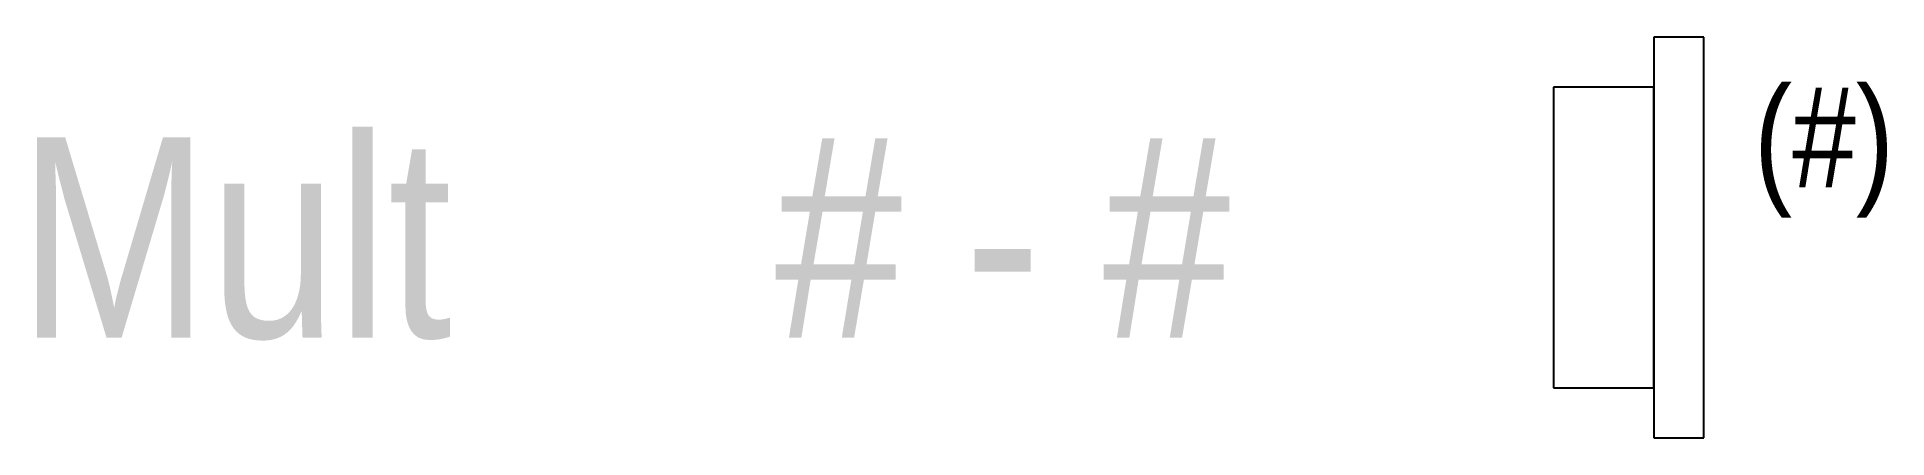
# Model space of a CAD drawing. Header units: inches. Extents: x -8.32 to 0.91, y -1 to 1.
import ezdxf
from ezdxf.enums import TextEntityAlignment as Align

# ---------------------------------------------------------------- set-up
doc = ezdxf.new("R2010")
doc.units = ezdxf.units.IN
doc.header["$MEASUREMENT"] = 0
doc.layers.add('Text', color=178, linetype='Continuous', lineweight=25, true_color=0x000000)
doc.styles.add('textstyle0', font='')
doc.styles.add('textstyle1', font='')
doc.styles.add('textstyle2', font='')
doc.styles.add('textstyle3', font='')
doc.styles.add('textstyle4', font='')
doc.styles.get('textstyle0').set_extended_font_data('Ubuntu Condensed')
doc.styles.get('textstyle1').set_extended_font_data('Ubuntu Condensed')
doc.styles.get('textstyle2').set_extended_font_data('Ubuntu Condensed')
doc.styles.get('textstyle3').set_extended_font_data('Ubuntu Condensed')
doc.styles.get('textstyle4').set_extended_font_data('Ubuntu Condensed')

msp = doc.modelspace()

# ---------------------------------------------------------------- linework, layer by layer
at = {"layer": 'Text'}
for p, q in [((0, 1), (-0.25, 1)), ((-0.25, 1), (-0.25, -1)), ((0, -1), (0, 1)), ((-0.25, 0.75), (-0.75, 0.75)), ((-0.75, 0.75), (-0.75, -0.75)), ((-0.25, -0.75), (-0.25, 0.75)), ((-0.75, -0.75), (-0.25, -0.75)), ((-0.25, -1), (0, -1))]:
    msp.add_line(p, q, dxfattribs=at)

# ---------------------------------------------------------------- texts
at = {"layer": 'Text', "style": 'textstyle4'}
msp.add_text('Mult', height=1, dxfattribs=at).set_placement((-6.25, 0), align=Align.MIDDLE_RIGHT)
at = {"layer": 'Text', "style": 'textstyle2'}
msp.add_text('-', height=1, dxfattribs=at).set_placement((-3.5, 0), align=Align.MIDDLE_CENTER)
at = {"layer": 'Text', "style": 'textstyle0'}
msp.add_attdef('(#)', (0.25, 0.25), '0', height=0.5, dxfattribs=at)
at = {"layer": 'Text', "style": 'textstyle3'}
msp.add_attdef('#', text='#', height=1, dxfattribs=at).set_placement((-4, 0), align=Align.MIDDLE_RIGHT)
at = {"layer": 'Text', "style": 'textstyle1'}
msp.add_attdef('#', text='#', height=1, dxfattribs=at).set_placement((-3, 0), align=Align.MIDDLE_LEFT)

doc.saveas('drawing.dxf')
